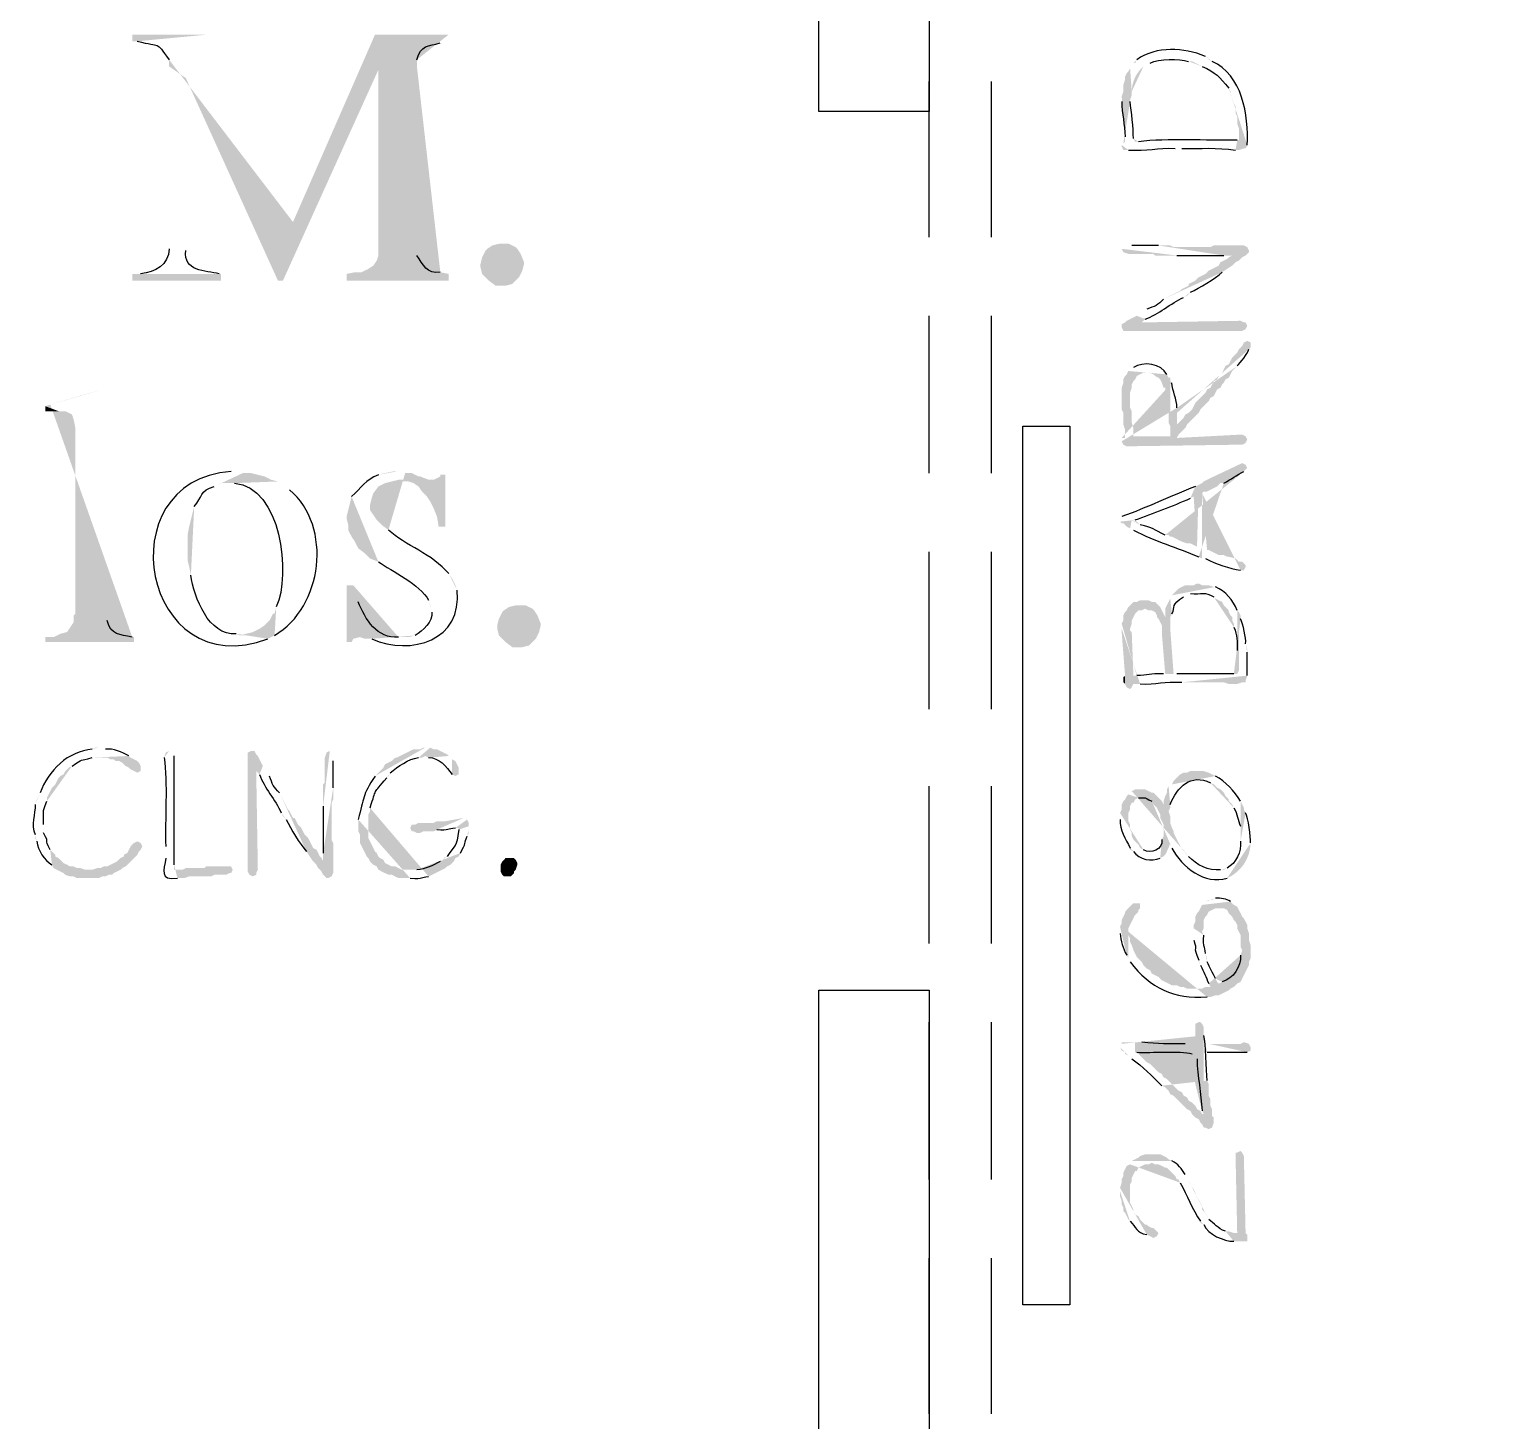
# Model space of a CAD drawing. Header units: inches. Extents: x -167 to 6071, y -6287 to -2731.
# Drawn here: x 1431.78 to 1478.89, y -6032.52 to -5988.2 of the extents above; entities that cross this region are included whole.
import ezdxf

# ---------------------------------------------------------------- set-up
doc = ezdxf.new("R2010")
doc.units = ezdxf.units.IN
doc.header["$LTSCALE"] = 96
doc.header["$MEASUREMENT"] = 0
doc.layers.add('PDF_Geometry', color=7, linetype='Continuous', true_color=0x4a4a4a)
doc.layers.add('PDF_Solid Fills', color=7, linetype='Continuous')

msp = doc.modelspace()

# ---------------------------------------------------------------- hatches: boundary and pattern name
at = {"layer": 'PDF_Solid Fills', "transparency": 33554559}
h = msp.add_hatch(color=256, dxfattribs=at)
h.paths.add_polyline_path([(1437.45, -5988.362), (1435.05, -5988.362), (1435.05, -5988.575), (1435.21, -5988.575)], flags=0)
h.paths.add_polyline_path([(1436.223, -5989.162), (1436.223, -5989.375), (1436.757, -5989.749), (1439.69, -5996.202), (1440.17, -5994.335)], flags=0)
h = msp.add_hatch(color=256, dxfattribs=at)
h.paths.add_polyline_path([(1445.13, -5988.362), (1442.783, -5988.362), (1440.17, -5994.335), (1439.69, -5996.202), (1439.85, -5996.202), (1442.89, -5989.482), (1444.117, -5989.375), (1444.117, -5989.162)], flags=0)
h.paths.add_polyline_path([(1444.863, -5988.629), (1445.13, -5988.575)], flags=0)
h = msp.add_hatch(color=256, dxfattribs=at)
h.paths.add_polyline_path([(1466.837, -5989.429), (1466.837, -5990.495), (1466.837, -5990.442), (1466.89, -5990.282), (1466.89, -5990.175)], flags=0)
h.paths.add_polyline_path([(1467.263, -5989.375, 0.210954), (1466.89, -5990.175)], flags=0)
h.paths.add_polyline_path([(1467.263, -5989.375), (1467.477, -5989.269)], flags=0)
h.paths.add_polyline_path([(1468.703, -5989.215), (1468.81, -5989.215), (1469.023, -5989.322), (1469.13, -5989.375)], flags=0)
h.paths.add_polyline_path([(1469.983, -5990.069), (1470.037, -5990.175), (1470.037, -5990.282), (1470.09, -5990.389), (1470.143, -5990.549), (1470.197, -5990.655), (1470.197, -5990.869), (1470.25, -5990.975), (1470.25, -5991.189), (1470.303, -5991.349), (1470.303, -5992.042), (1470.463, -5991.989), (1470.517, -5991.989), (1470.57, -5991.882)], flags=0)
h.paths.add_polyline_path([(1469.45, -5989.215), (1469.343, -5989.162), (1469.343, -5989.109), (1469.237, -5989.055)], flags=0)
h.paths.add_polyline_path([(1467.05, -5989.162), (1466.997, -5989.269), (1466.943, -5989.269), (1466.89, -5989.322)], flags=0)
h = msp.add_hatch(color=256, dxfattribs=at)
h.paths.add_polyline_path([(1436.223, -5989.375), (1436.223, -5995.189)], flags=0)
h.paths.add_polyline_path([(1435.317, -5995.989), (1435.05, -5995.989), (1435.05, -5996.202), (1437.877, -5996.202), (1437.877, -5995.989), (1437.823, -5995.989)], flags=0)
h.paths.add_polyline_path([(1436.757, -5995.242), (1436.757, -5989.749)], flags=0)
h = msp.add_hatch(color=256, dxfattribs=at)
h.paths.add_polyline_path([(1444.117, -5989.375), (1442.89, -5989.482), (1442.89, -5995.402), (1442.837, -5995.562), (1442.73, -5995.722), (1442.57, -5995.829), (1442.357, -5995.935), (1442.143, -5995.935), (1441.877, -5995.989), (1441.877, -5996.202), (1445.13, -5996.202), (1445.13, -5995.989), (1444.863, -5995.935)], flags=0)
h.paths.add_polyline_path([(1444.117, -5995.402), (1444.117, -5995.189)], flags=0)
h = msp.add_hatch(color=256, dxfattribs=at)
h.paths.add_polyline_path([(1466.57, -5991.882), (1466.57, -5991.935), (1466.623, -5992.042), (1466.783, -5992.042)], flags=0)
h.paths.add_polyline_path([(1468.277, -5991.989), (1468.49, -5991.989)], flags=0)
h.paths.add_polyline_path([(1470.197, -5992.042), (1470.303, -5992.042), (1470.303, -5991.722), (1470.25, -5991.722)], flags=0)
h.paths.add_polyline_path([(1467.103, -5991.775), (1466.997, -5991.775), (1466.943, -5991.669)], flags=0)
h.paths.add_polyline_path([(1466.837, -5990.495), (1466.837, -5989.429), (1466.783, -5989.535), (1466.73, -5989.589), (1466.677, -5991.775), (1466.623, -5991.829)], flags=0)
h = msp.add_hatch(color=256, dxfattribs=at)
h.paths.add_polyline_path([(1466.57, -5990.442), (1466.57, -5990.495)], flags=0)
h.paths.add_polyline_path([(1466.677, -5991.615), (1466.677, -5991.775), (1466.73, -5989.589), (1466.677, -5989.695), (1466.677, -5989.802), (1466.623, -5989.962), (1466.623, -5990.175), (1466.57, -5990.335)], flags=0)
for points in [[(1447.53, -5995.669), (1447.477, -5995.882), (1447.37, -5996.095), (1447.317, -5996.149), (1447.157, -5996.309), (1446.943, -5996.362), (1446.623, -5996.362), (1446.41, -5996.202), (1446.357, -5996.149), (1446.197, -5995.989), (1446.143, -5995.775), (1446.143, -5995.669), (1446.197, -5995.455), (1446.303, -5995.242), (1446.357, -5995.189), (1446.517, -5995.082), (1446.73, -5995.029), (1447.05, -5995.029), (1447.263, -5995.135), (1447.317, -5995.189), (1447.423, -5995.349), (1447.53, -5995.615)], [(1466.57, -5997.695), (1466.623, -5997.802), (1470.41, -5997.802), (1470.517, -5997.749), (1470.57, -5997.642), (1470.517, -5997.535), (1470.463, -5997.535), (1470.357, -5997.482), (1467.157, -5997.535), (1467.05, -5997.322), (1466.837, -5997.429), (1466.73, -5997.482), (1466.677, -5997.535), (1466.57, -5997.589)], [(1466.57, -5999.882), (1466.57, -6000.309), (1466.623, -6000.415), (1466.623, -6000.789), (1466.677, -6000.949), (1466.677, -6001.215), (1466.73, -5999.189), (1466.677, -5999.242), (1466.623, -5999.349), (1466.623, -5999.455), (1466.57, -5999.615), (1466.57, -5999.722)], [(1445.023, -6002.389), (1444.863, -6002.389), (1444.863, -6002.442), (1444.65, -6002.549), (1443.53, -6002.549), (1443.637, -6002.602), (1443.85, -6002.602), (1444.01, -6002.655), (1444.17, -6002.762), (1444.277, -6002.922), (1444.437, -6003.082), (1444.543, -6003.242), (1444.65, -6003.455), (1444.757, -6003.722), (1444.81, -6004.042), (1445.023, -6004.042)], [(1448.063, -6007.189), (1448.01, -6007.402), (1447.903, -6007.615), (1447.85, -6007.669), (1447.69, -6007.829), (1447.477, -6007.882), (1447.157, -6007.882), (1446.943, -6007.722), (1446.89, -6007.669), (1446.73, -6007.509), (1446.677, -6007.295), (1446.677, -6007.189), (1446.73, -6006.975), (1446.837, -6006.762), (1446.89, -6006.709), (1447.05, -6006.602), (1447.263, -6006.549), (1447.583, -6006.549), (1447.797, -6006.655), (1447.85, -6006.709), (1447.957, -6006.869), (1448.063, -6007.135)], [(1466.837, -6006.549), (1466.837, -6007.295), (1466.89, -6007.135), (1466.89, -6007.029), (1466.997, -6006.815), (1467.103, -6006.709), (1467.21, -6006.709), (1467.317, -6006.655), (1467.423, -6006.709), (1467.53, -6006.709), (1467.637, -6006.762), (1467.69, -6006.869), (1467.69, -6006.922), (1467.743, -6006.975), (1467.85, -6007.189), (1467.85, -6007.455), (1467.957, -6008.735), (1467.957, -6006.655), (1467.957, -6006.922), (1467.797, -6006.602), (1467.69, -6006.495), (1467.637, -6006.442), (1467.53, -6006.442), (1467.423, -6006.389), (1467.157, -6006.389), (1467.05, -6006.442), (1466.943, -6006.442)], [(1466.623, -6008.949), (1466.623, -6009.002), (1466.677, -6009.055), (1466.677, -6008.789), (1466.623, -6008.842)], [(1434.997, -6011.402), (1433.983, -6011.402), (1434.25, -6011.402), (1434.357, -6011.455), (1434.463, -6011.455), (1434.517, -6011.509), (1434.623, -6011.509), (1434.73, -6011.562), (1434.837, -6011.669), (1434.943, -6011.722), (1434.997, -6011.775), (1435.103, -6011.829), (1435.21, -6011.882), (1435.317, -6011.829), (1435.317, -6011.669), (1435.263, -6011.562), (1435.21, -6011.509), (1435.103, -6011.455)], [(1438.837, -6011.189), (1438.73, -6011.242), (1438.73, -6015.029), (1438.783, -6015.135), (1438.89, -6015.189), (1438.997, -6015.135), (1438.997, -6015.082), (1439.05, -6014.975), (1438.997, -6011.775), (1439.21, -6011.669), (1439.103, -6011.455), (1439.05, -6011.349), (1438.997, -6011.295), (1438.943, -6011.189)], [(1435.21, -6014.069), (1435.103, -6014.122), (1434.997, -6014.229), (1434.89, -6014.442), (1434.783, -6014.495), (1434.783, -6014.549), (1434.677, -6014.602), (1434.57, -6014.709), (1434.463, -6014.762), (1434.357, -6014.815), (1434.25, -6014.869), (1434.143, -6014.869), (1434.037, -6014.922), (1433.93, -6014.922), (1433.77, -6014.975), (1432.65, -6014.975), (1432.757, -6015.029), (1432.863, -6015.082), (1432.917, -6015.135), (1433.077, -6015.189), (1433.183, -6015.189), (1433.29, -6015.242), (1433.983, -6015.242), (1434.09, -6015.189), (1434.197, -6015.189), (1434.303, -6015.135), (1434.41, -6015.135), (1434.463, -6015.082), (1434.677, -6014.975), (1434.73, -6014.922), (1434.837, -6014.869), (1434.943, -6014.762), (1435.05, -6014.655), (1435.103, -6014.602), (1435.21, -6014.495), (1435.263, -6014.389), (1435.317, -6014.335), (1435.37, -6014.229), (1435.317, -6014.122)], [(1446.997, -6015.189), (1446.89, -6015.189), (1446.837, -6015.135), (1446.783, -6015.029), (1446.783, -6014.815), (1446.837, -6014.709), (1446.943, -6014.602), (1447.21, -6014.602), (1447.263, -6014.655), (1447.317, -6014.762), (1447.317, -6014.815), (1447.263, -6014.975), (1447.21, -6015.029), (1447.21, -6015.082), (1447.103, -6015.189)], [(1438.037, -6014.869), (1437.397, -6014.869), (1437.343, -6014.922), (1436.757, -6014.922), (1436.65, -6014.975), (1436.383, -6014.975), (1438.25, -6014.975), (1438.197, -6014.869), (1438.143, -6014.869)], [(1470.197, -6024.095), (1470.25, -6026.549), (1470.25, -6026.815), (1470.57, -6026.815), (1470.57, -6026.602), (1470.517, -6026.549), (1470.463, -6024.149), (1470.463, -6024.095), (1470.41, -6023.989), (1470.357, -6023.935), (1470.25, -6023.989), (1470.197, -6023.989)]]:
    msp.add_hatch(color=256, dxfattribs=at).paths.add_polyline_path(points)
h = msp.add_hatch(color=256, dxfattribs=at)
h.paths.add_polyline_path([(1466.57, -5995.189), (1466.623, -5995.295), (1466.783, -5995.349), (1467.583, -5995.349), (1467.637, -5995.402), (1468.33, -5995.402)], flags=0)
h.paths.add_polyline_path([(1469.823, -5995.402), (1470.09, -5995.402), (1470.09, -5995.722), (1470.197, -5995.615), (1470.303, -5995.562), (1470.41, -5995.455), (1470.517, -5995.402), (1470.623, -5995.295), (1470.623, -5995.242), (1470.57, -5995.135), (1470.463, -5995.082), (1469.503, -5995.082), (1469.397, -5995.135), (1468.223, -5995.135), (1468.117, -5995.082), (1467.743, -5995.082)], flags=0)
h.paths.add_polyline_path([(1466.89, -5995.082), (1466.623, -5995.082)], flags=0)
h = msp.add_hatch(color=256, dxfattribs=at)
h.paths.add_polyline_path([(1467.05, -5997.322), (1467.157, -5997.535), (1467.21, -5997.535), (1467.317, -5997.429)], flags=0)
h.paths.add_polyline_path([(1468.543, -5996.735), (1468.65, -5996.682), (1468.757, -5996.575)], flags=0)
h.paths.add_polyline_path([(1469.77, -5995.935), (1469.93, -5995.829), (1470.09, -5995.722), (1470.09, -5995.402), (1469.983, -5995.455), (1469.93, -5995.509), (1469.717, -5995.615), (1469.663, -5995.722), (1469.557, -5995.775), (1469.45, -5995.829), (1469.343, -5995.882), (1469.237, -5995.989), (1469.023, -5996.095), (1468.917, -5996.202), (1468.81, -5996.255), (1468.703, -5996.309), (1468.703, -5996.362), (1468.597, -5996.415), (1468.49, -5996.469), (1468.437, -5996.522), (1468.33, -5996.575), (1468.223, -5996.629), (1468.117, -5996.682), (1468.01, -5996.735), (1467.903, -5996.789)], flags=0)
h.paths.add_polyline_path([(1467.37, -5997.109), (1467.263, -5997.162), (1467.157, -5997.215)], flags=0)
h = msp.add_hatch(color=256, dxfattribs=at)
h.paths.add_polyline_path([(1468.33, -6000.255), (1468.33, -6001.215), (1468.383, -6001.109), (1468.49, -6001.002), (1468.597, -6000.895), (1468.65, -6000.789), (1468.757, -6000.682), (1468.863, -6000.575), (1468.917, -6000.522), (1469.023, -6000.415), (1469.077, -6000.309), (1469.237, -6000.149), (1469.343, -6000.042), (1469.397, -5999.935), (1469.503, -5999.882), (1469.61, -5999.669), (1469.717, -5999.615), (1469.77, -5999.509), (1469.823, -5999.455), (1469.877, -5999.349), (1469.983, -5999.295), (1470.037, -5999.189), (1470.09, -5999.082), (1470.25, -5998.922)], flags=0)
h.paths.add_polyline_path([(1470.623, -5998.389), (1470.677, -5998.335), (1470.677, -5998.175), (1470.57, -5998.122), (1470.463, -5998.175), (1470.41, -5998.282), (1470.303, -5998.389), (1470.25, -5998.495), (1470.143, -5998.602), (1470.09, -5998.655), (1469.983, -5998.869), (1469.877, -5998.922), (1469.823, -5999.029), (1469.77, -5999.135), (1469.663, -5999.242), (1469.61, -5999.349), (1469.503, -5999.402), (1469.45, -5999.509), (1469.397, -5999.615), (1469.29, -5999.669), (1469.237, -5999.775), (1469.023, -5999.989), (1468.917, -6000.095), (1468.863, -6000.202), (1468.81, -6000.309), (1468.703, -6000.415), (1468.597, -6000.469), (1468.543, -6000.575), (1468.437, -6000.682), (1468.33, -6000.789), (1468.33, -6000.415)], flags=0)
h = msp.add_hatch(color=256, dxfattribs=at)
h.paths.add_polyline_path([(1466.57, -6001.322), (1466.623, -6001.429), (1466.73, -6001.482), (1470.357, -6001.429), (1470.41, -6001.429), (1470.517, -6001.375), (1470.57, -6001.269), (1470.517, -6001.162), (1470.41, -6001.109), (1470.357, -6001.109), (1468.33, -6001.215), (1468.33, -6000.255)], flags=0)
h.paths.add_polyline_path([(1468.17, -5999.455), (1468.117, -5999.402), (1468.117, -6001.162), (1466.943, -6001.162), (1466.943, -6000.895), (1466.89, -6000.735), (1466.89, -6000.362), (1466.837, -6000.255), (1466.837, -5999.882), (1466.783, -5999.082), (1466.73, -5999.189), (1466.677, -6001.215), (1466.57, -6001.215)], flags=0)
h = msp.add_hatch(color=256, dxfattribs=at)
h.paths.add_polyline_path([(1466.783, -5999.082), (1466.837, -5999.882), (1466.837, -5999.775), (1466.89, -5999.615), (1466.89, -5999.509), (1466.943, -5999.402), (1466.997, -5999.349), (1467.05, -5999.242), (1467.263, -5999.135), (1467.477, -5999.135), (1467.583, -5999.189), (1467.637, -5999.242), (1467.743, -5999.295), (1467.797, -5999.349), (1467.85, -5999.455), (1467.903, -5999.615), (1467.957, -5999.615), (1467.957, -5999.775), (1468.01, -5999.882), (1468.01, -6000.095), (1468.063, -6000.202), (1468.063, -6000.735), (1468.117, -6000.842), (1468.117, -6001.162), (1468.117, -5999.295), (1468.063, -5999.295), (1468.01, -5999.189)], flags=0)
h.paths.add_polyline_path([(1466.943, -5998.975), (1466.837, -5999.029)], flags=0)
h = msp.add_hatch(color=256, dxfattribs=at)
h.paths.add_polyline_path([(1434.197, -5999.615), (1434.09, -5999.669)], flags=0)
h.paths.add_polyline_path([(1432.437, -6000.149, 0.008193), (1434.09, -5999.669)], flags=0)
h.paths.add_polyline_path([(1432.437, -6000.149), (1432.277, -6000.202), (1432.703, -6000.362), (1432.917, -6000.362), (1433.13, -6000.469), (1433.183, -6000.629), (1433.237, -6000.895), (1433.237, -6006.815), (1433.183, -6006.869), (1433.183, -6007.082), (1433.077, -6007.242), (1432.97, -6007.402), (1432.757, -6007.455), (1432.543, -6007.562), (1432.277, -6007.562), (1432.277, -6007.722), (1435.103, -6007.722), (1435.103, -6007.562), (1435.05, -6007.562)], flags=0)
h.paths.add_polyline_path([(1434.25, -6007.029), (1434.197, -6006.815)], flags=0)
h = msp.add_hatch(color=256, dxfattribs=at)
h.paths.add_polyline_path([(1466.837, -6004.095), (1466.943, -6004.149)], flags=0)
h.paths.add_polyline_path([(1469.023, -6005.002), (1469.13, -6005.055), (1469.13, -6002.975), (1469.183, -6002.922), (1469.29, -6002.922), (1469.397, -6002.869), (1469.503, -6002.815), (1469.61, -6002.762), (1469.717, -6002.655), (1469.823, -6002.655)], flags=0)
h.paths.add_polyline_path([(1470.463, -6002.282), (1470.57, -6002.175), (1470.517, -6002.069), (1470.41, -6002.015), (1469.397, -6002.495), (1469.29, -6002.549), (1469.183, -6002.602), (1469.13, -6002.655), (1469.023, -6002.709), (1468.97, -6004.682), (1468.863, -6004.629), (1468.757, -6004.575), (1468.65, -6004.575), (1468.49, -6004.522), (1468.383, -6004.469), (1468.277, -6004.415), (1468.17, -6004.362), (1468.117, -6004.362), (1468.063, -6004.309), (1467.957, -6004.309)], flags=0)
h.paths.add_polyline_path([(1467.157, -6003.989), (1467.05, -6003.882), (1466.89, -6003.829)], flags=0)
h = msp.add_hatch(color=256, dxfattribs=at)
h.paths.add_polyline_path([(1438.303, -6002.282), (1438.197, -6002.282)], flags=0)
h.paths.add_polyline_path([(1439.37, -6007.615), (1439.583, -6007.509), (1438.463, -6007.509), (1438.357, -6007.455)], flags=0)
h.paths.add_polyline_path([(1436.917, -6005.589), (1436.863, -6005.322), (1436.81, -6005.109), (1436.81, -6004.309), (1436.863, -6004.042), (1436.97, -6003.615), (1437.023, -6003.402)], flags=0)
h.paths.add_polyline_path([(1437.663, -6002.762), (1437.877, -6002.655), (1438.09, -6002.655), (1439.69, -6002.602), (1439.477, -6002.549), (1439.263, -6002.442), (1438.837, -6002.335), (1438.57, -6002.335)], flags=0)
h = msp.add_hatch(color=256, dxfattribs=at)
h.paths.add_polyline_path([(1443.477, -6002.282), (1443.37, -6002.282), (1443.103, -6002.335), (1442.89, -6002.389)], flags=0)
h.paths.add_polyline_path([(1442.037, -6003.082), (1441.983, -6003.295), (1441.877, -6003.722), (1441.877, -6003.775), (1441.93, -6003.989), (1441.93, -6004.149), (1442.037, -6004.362), (1442.143, -6004.522), (1442.25, -6004.735), (1442.463, -6004.895), (1442.623, -6005.055), (1442.89, -6005.162)], flags=0)
h.paths.add_polyline_path([(1444.49, -6006.389), (1444.543, -6006.549), (1444.597, -6006.762)], flags=0)
h.paths.add_polyline_path([(1444.063, -6007.509), (1443.85, -6007.562), (1442.303, -6007.562), (1442.463, -6007.615), (1442.677, -6007.615)], flags=0)
h.paths.add_polyline_path([(1445.397, -6006.069), (1445.343, -6005.909), (1445.237, -6005.695), (1445.13, -6005.535)], flags=0)
h.paths.add_polyline_path([(1443.21, -6004.149), (1442.997, -6003.989), (1442.837, -6003.829), (1442.623, -6003.509), (1442.623, -6003.349), (1442.677, -6003.135), (1442.73, -6002.975), (1442.89, -6002.762), (1443.103, -6002.655), (1443.53, -6002.549), (1444.65, -6002.549), (1444.49, -6002.549), (1444.223, -6002.442), (1444.17, -6002.442), (1443.957, -6002.335), (1443.743, -6002.335)], flags=0)
h = msp.add_hatch(color=256, dxfattribs=at)
h.paths.add_polyline_path([(1439.69, -6002.602), (1438.09, -6002.655), (1438.303, -6002.655)], flags=0)
h.paths.add_polyline_path([(1439.637, -6006.602), (1439.583, -6006.815), (1439.53, -6006.815), (1439.423, -6007.029), (1439.263, -6007.189), (1439.103, -6007.295), (1438.89, -6007.402), (1438.463, -6007.509), (1439.583, -6007.509)], flags=0)
h.paths.add_polyline_path([(1440.063, -6002.869), (1439.85, -6002.709)], flags=0)
h = msp.add_hatch(color=256, dxfattribs=at)
h.paths.add_polyline_path([(1466.517, -6003.882), (1466.57, -6003.935), (1466.623, -6003.935), (1466.677, -6003.989), (1466.73, -6004.042), (1466.837, -6004.095), (1466.89, -6003.829), (1466.997, -6003.829)], flags=0)
h.paths.add_polyline_path([(1468.757, -6003.135), (1468.863, -6003.082), (1468.97, -6004.682), (1469.023, -6002.709), (1468.917, -6002.762)], flags=0)
h.paths.add_polyline_path([(1466.57, -6003.722), (1466.517, -6003.775)], flags=0)
h = msp.add_hatch(color=256, dxfattribs=at)
h.paths.add_polyline_path([(1469.13, -6005.055), (1469.237, -6005.055)], flags=0)
h.paths.add_polyline_path([(1470.357, -6005.429), (1470.463, -6005.429), (1470.517, -6005.322), (1470.517, -6005.269), (1470.41, -6005.162), (1470.303, -6005.162), (1470.197, -6005.055), (1469.983, -6005.002), (1469.93, -6005.002), (1469.823, -6004.949), (1469.663, -6004.949), (1469.557, -6004.895), (1469.45, -6004.842), (1469.343, -6004.789), (1469.29, -6004.789), (1469.13, -6002.975)], flags=0)
h = msp.add_hatch(color=256, dxfattribs=at)
h.paths.add_polyline_path([(1442.09, -6005.909), (1441.877, -6005.909), (1441.877, -6007.722), (1442.037, -6007.722), (1442.09, -6007.615), (1442.303, -6007.562), (1443.583, -6007.562), (1443.53, -6007.562)], flags=0)
h.paths.add_polyline_path([(1442.25, -6006.442), (1442.143, -6006.175)], flags=0)
h = msp.add_hatch(color=256, dxfattribs=at)
h.paths.add_polyline_path([(1468.117, -6006.335), (1468.117, -6007.135), (1468.117, -6006.922), (1468.17, -6006.815)], flags=0)
h.paths.add_polyline_path([(1468.543, -6006.282), (1468.65, -6006.229), (1468.757, -6006.175)], flags=0)
h.paths.add_polyline_path([(1469.503, -6006.282), (1469.557, -6006.335), (1469.663, -6006.389), (1469.77, -6006.442), (1469.823, -6006.549), (1469.877, -6006.602), (1469.983, -6006.709), (1469.983, -6006.762), (1470.037, -6006.869), (1470.09, -6006.922), (1470.09, -6007.029), (1470.143, -6007.135), (1470.143, -6007.242)], flags=0)
h.paths.add_polyline_path([(1470.25, -6007.989), (1470.25, -6008.095), (1470.303, -6008.255), (1470.303, -6008.415), (1470.303, -6006.762), (1470.25, -6006.709)], flags=0)
h.paths.add_polyline_path([(1469.557, -6005.962), (1469.503, -6005.962), (1469.343, -6005.909), (1469.13, -6005.909), (1469.023, -6005.855), (1468.97, -6005.855), (1468.863, -6005.909), (1468.597, -6005.909), (1468.383, -6006.015), (1468.17, -6006.229)], flags=0)
h = msp.add_hatch(color=256, dxfattribs=at)
h.paths.add_polyline_path([(1466.57, -6007.295), (1466.57, -6007.402), (1466.677, -6008.789), (1466.677, -6009.055), (1466.73, -6009.162), (1466.837, -6009.215), (1466.89, -6009.162), (1466.943, -6009.055), (1467.157, -6009.055)], flags=0)
h.paths.add_polyline_path([(1468.49, -6009.002), (1469.823, -6009.002), (1469.983, -6009.055), (1470.25, -6009.055), (1470.41, -6009.002), (1470.517, -6009.002), (1470.517, -6008.949), (1470.57, -6008.789)], flags=0)
h.paths.add_polyline_path([(1470.57, -6008.042), (1470.57, -6007.935), (1470.517, -6007.775)], flags=0)
h.paths.add_polyline_path([(1470.357, -6006.975), (1470.357, -6006.869), (1470.303, -6006.762), (1470.303, -6008.629), (1470.25, -6008.735), (1470.143, -6008.735)], flags=0)
h.paths.add_polyline_path([(1468.33, -6008.735), (1468.223, -6008.735), (1468.117, -6007.295), (1468.117, -6006.335), (1468.01, -6006.549), (1467.957, -6006.655), (1467.957, -6008.735), (1467.903, -6008.735)], flags=0)
h.paths.add_polyline_path([(1467.05, -6008.789), (1466.943, -6008.789), (1466.89, -6007.402), (1466.837, -6007.349), (1466.837, -6006.549), (1466.783, -6006.602), (1466.73, -6006.709), (1466.677, -6006.762), (1466.623, -6006.869), (1466.623, -6007.029), (1466.57, -6007.135)], flags=0)
h = msp.add_hatch(color=256, dxfattribs=at)
h.paths.add_polyline_path([(1433.983, -6011.082), (1433.877, -6011.082), (1433.77, -6011.135)], flags=0)
h.paths.add_polyline_path([(1432.117, -6012.522), (1432.01, -6012.735), (1431.957, -6012.895)], flags=0)
h.paths.add_polyline_path([(1431.957, -6013.855), (1431.957, -6013.962), (1432.01, -6014.069)], flags=0)
h.paths.add_polyline_path([(1432.49, -6014.815), (1432.543, -6014.922), (1432.65, -6014.975), (1433.663, -6014.975), (1433.557, -6014.975), (1433.397, -6014.922), (1433.29, -6014.922), (1433.183, -6014.869), (1433.077, -6014.869), (1432.97, -6014.815), (1432.863, -6014.762), (1432.81, -6014.709), (1432.703, -6014.602), (1432.597, -6014.549), (1432.597, -6014.495), (1432.49, -6014.389), (1432.437, -6014.335)], flags=0)
h.paths.add_polyline_path([(1432.223, -6013.802), (1432.223, -6013.535)], flags=0)
h.paths.add_polyline_path([(1432.33, -6012.789), (1432.33, -6012.682), (1432.437, -6012.469), (1432.49, -6012.362), (1432.597, -6012.255), (1432.65, -6012.149), (1432.703, -6012.042), (1432.757, -6011.989), (1432.863, -6011.935), (1432.917, -6011.829), (1433.023, -6011.722), (1433.13, -6011.669)], flags=0)
h.paths.add_polyline_path([(1433.77, -6011.402), (1434.997, -6011.402), (1434.943, -6011.349)], flags=0)
h.paths.add_polyline_path([(1434.197, -6011.135), (1434.09, -6011.082)], flags=0)
h = msp.add_hatch(color=256, dxfattribs=at)
h.paths.add_polyline_path([(1436.223, -6011.189), (1436.117, -6011.242), (1436.063, -6011.402)], flags=0)
h.paths.add_polyline_path([(1436.117, -6014.229), (1436.117, -6014.602)], flags=0)
h.paths.add_polyline_path([(1436.49, -6015.242), (1436.703, -6015.242), (1436.863, -6015.189), (1437.557, -6015.189), (1437.663, -6015.135), (1438.037, -6015.135), (1438.143, -6015.082), (1438.197, -6015.082), (1438.25, -6014.975), (1436.383, -6014.975), (1436.383, -6014.815)], flags=0)
h.paths.add_polyline_path([(1436.383, -6011.349), (1436.33, -6011.242)], flags=0)
h = msp.add_hatch(color=256, dxfattribs=at)
h.paths.add_polyline_path([(1441.343, -6011.189), (1441.237, -6011.242), (1441.183, -6011.402), (1441.183, -6012.202), (1441.13, -6012.255), (1441.13, -6012.949)], flags=0)
h.paths.add_polyline_path([(1441.13, -6014.442), (1441.13, -6014.709), (1440.81, -6014.709), (1440.917, -6014.815), (1440.97, -6014.922), (1441.077, -6015.029), (1441.13, -6015.135), (1441.237, -6015.242), (1441.29, -6015.242), (1441.397, -6015.189), (1441.45, -6015.082), (1441.45, -6014.122), (1441.397, -6014.015), (1441.397, -6012.842), (1441.45, -6012.735), (1441.45, -6012.362)], flags=0)
h.paths.add_polyline_path([(1441.45, -6011.509), (1441.45, -6011.242)], flags=0)
h = msp.add_hatch(color=256, dxfattribs=at)
h.paths.add_polyline_path([(1444.383, -6011.082), (1444.33, -6011.082), (1444.223, -6011.135), (1444.01, -6011.135), (1443.903, -6011.189), (1443.797, -6011.242), (1443.477, -6011.402), (1443.423, -6011.402), (1443.317, -6011.509), (1443.21, -6011.562), (1443.103, -6011.615), (1443.05, -6011.722), (1442.943, -6011.829), (1442.89, -6011.882), (1442.783, -6011.989)], flags=0)
h.paths.add_polyline_path([(1442.25, -6013.375), (1442.25, -6013.749), (1442.303, -6013.855), (1442.303, -6014.122), (1442.41, -6014.335), (1442.517, -6014.549), (1442.57, -6014.602), (1442.623, -6014.709), (1442.73, -6014.815), (1442.837, -6014.869), (1442.89, -6014.975), (1442.997, -6015.029), (1443.103, -6015.082), (1443.21, -6015.135), (1443.317, -6015.135), (1443.423, -6015.189), (1443.53, -6015.242), (1443.903, -6015.242)], flags=0)
h.paths.add_polyline_path([(1444.49, -6015.189), (1444.703, -6015.082), (1444.81, -6015.029), (1444.917, -6014.975), (1443.637, -6014.975), (1443.423, -6014.869), (1443.317, -6014.869), (1443.21, -6014.815), (1443.103, -6014.762), (1443.05, -6014.655), (1442.943, -6014.602), (1442.89, -6014.549), (1442.837, -6014.442), (1442.783, -6014.389), (1442.677, -6014.175), (1442.57, -6013.962), (1442.57, -6013.215), (1442.623, -6013.109), (1442.623, -6013.002)], flags=0)
h.paths.add_polyline_path([(1443.157, -6012.042), (1443.21, -6011.989), (1443.263, -6011.882)], flags=0)
h.paths.add_polyline_path([(1444.17, -6011.402), (1444.277, -6011.402), (1444.383, -6011.349), (1445.13, -6011.349), (1445.077, -6011.295), (1444.97, -6011.242), (1444.863, -6011.189), (1444.757, -6011.135), (1444.65, -6011.135), (1444.543, -6011.082)], flags=0)
h = msp.add_hatch(color=256, dxfattribs=at)
h.paths.add_polyline_path([(1445.13, -6011.349), (1444.383, -6011.349), (1444.49, -6011.402)], flags=0)
h.paths.add_polyline_path([(1445.237, -6011.935), (1445.343, -6011.989), (1445.45, -6011.935), (1445.45, -6011.722), (1445.343, -6011.509), (1445.237, -6011.455)], flags=0)
h = msp.add_hatch(color=256, dxfattribs=at)
h.paths.add_polyline_path([(1439.21, -6011.669), (1438.997, -6011.775), (1438.997, -6011.829), (1439.103, -6011.935)], flags=0)
h.paths.add_polyline_path([(1439.797, -6013.162), (1439.85, -6013.269), (1439.957, -6013.375)], flags=0)
h.paths.add_polyline_path([(1440.597, -6014.389), (1440.81, -6014.709), (1441.13, -6014.709), (1441.077, -6014.602), (1441.023, -6014.549), (1440.97, -6014.442), (1440.917, -6014.335), (1440.81, -6014.282), (1440.757, -6014.175), (1440.65, -6013.962), (1440.543, -6013.855), (1440.437, -6013.642), (1440.33, -6013.535), (1440.277, -6013.429), (1440.223, -6013.322), (1440.17, -6013.322), (1440.117, -6013.215), (1440.063, -6013.109), (1440.01, -6013.055), (1439.903, -6012.842), (1439.743, -6012.522)], flags=0)
h.paths.add_polyline_path([(1439.423, -6011.989), (1439.317, -6011.775)], flags=0)
h = msp.add_hatch(color=256, dxfattribs=at)
h.paths.add_polyline_path([(1468.063, -6012.309), (1468.063, -6013.109), (1468.117, -6013.002), (1468.117, -6012.895)], flags=0)
h.paths.add_polyline_path([(1469.397, -6012.202), (1469.503, -6012.255), (1469.557, -6012.309), (1469.61, -6012.362), (1469.717, -6012.415), (1469.823, -6012.522), (1469.877, -6012.629), (1469.983, -6012.735), (1469.983, -6012.789), (1470.09, -6012.895), (1470.143, -6013.002)], flags=0)
h.paths.add_polyline_path([(1470.357, -6013.589), (1470.357, -6013.962), (1470.41, -6012.895), (1470.357, -6012.789)], flags=0)
h.paths.add_polyline_path([(1469.557, -6011.989), (1469.45, -6011.935), (1469.343, -6011.882), (1469.183, -6011.829), (1468.757, -6011.829), (1468.65, -6011.882), (1468.543, -6011.882), (1468.437, -6011.935), (1468.33, -6012.042), (1468.223, -6012.149), (1468.17, -6012.255)], flags=0)
h = msp.add_hatch(color=256, dxfattribs=at)
h.paths.add_polyline_path([(1466.783, -6012.575), (1466.783, -6013.322), (1466.783, -6013.162), (1466.837, -6013.055), (1466.837, -6012.949), (1466.89, -6012.842), (1466.943, -6012.842), (1466.997, -6012.735), (1467.103, -6012.682)], flags=0)
h.paths.add_polyline_path([(1467.53, -6012.789), (1467.583, -6012.895), (1467.69, -6013.002), (1467.797, -6013.215), (1467.797, -6013.322), (1467.85, -6013.429), (1467.903, -6013.535), (1467.903, -6014.549), (1467.957, -6014.495), (1468.01, -6014.389), (1468.063, -6014.282), (1468.117, -6014.122), (1468.117, -6014.175), (1468.17, -6014.282)], flags=0)
h.paths.add_polyline_path([(1469.93, -6015.242, 0.291201), (1470.677, -6014.122)], flags=0)
h.paths.add_polyline_path([(1470.517, -6013.162), (1470.463, -6013.055), (1470.463, -6013.002), (1470.41, -6012.895), (1470.357, -6013.962), (1470.357, -6014.069)], flags=0)
h.paths.add_polyline_path([(1469.93, -6014.922), (1469.823, -6014.975), (1469.717, -6014.975)], flags=0)
h.paths.add_polyline_path([(1468.703, -6014.549), (1468.597, -6014.442), (1468.543, -6014.335), (1468.49, -6014.335), (1468.437, -6014.229), (1468.383, -6014.122), (1468.223, -6013.802), (1468.223, -6013.749), (1468.17, -6013.642), (1468.117, -6013.482), (1468.117, -6013.269), (1468.063, -6013.109), (1468.063, -6012.309), (1468.01, -6012.415), (1468.01, -6012.522), (1467.957, -6012.629), (1467.903, -6012.789), (1467.903, -6012.895), (1467.85, -6012.789), (1467.69, -6012.629), (1467.583, -6012.522), (1467.53, -6012.522), (1467.423, -6012.469), (1467.317, -6012.415), (1466.997, -6012.415), (1466.89, -6012.469)], flags=0)
h = msp.add_hatch(color=256, dxfattribs=at)
h.paths.add_polyline_path([(1466.517, -6013.269), (1466.517, -6013.375)], flags=0)
h.paths.add_polyline_path([(1466.837, -6014.282), (1466.837, -6014.335), (1466.943, -6014.389)], flags=0)
h.paths.add_polyline_path([(1467.797, -6014.602), (1467.903, -6014.549), (1467.903, -6013.802), (1467.903, -6013.909), (1467.85, -6014.015)], flags=0)
h.paths.add_polyline_path([(1467.263, -6014.335), (1467.157, -6014.282), (1467.103, -6014.175), (1466.997, -6014.069), (1466.943, -6014.015), (1466.89, -6013.909), (1466.89, -6013.802), (1466.837, -6013.695), (1466.837, -6013.535), (1466.783, -6013.429), (1466.783, -6012.575), (1466.73, -6012.629), (1466.677, -6012.735), (1466.623, -6012.789), (1466.57, -6012.895), (1466.57, -6013.055), (1466.517, -6013.162)], flags=0)
h = msp.add_hatch(color=256, dxfattribs=at)
h.paths.add_polyline_path([(1445.61, -6013.322), (1445.023, -6013.429), (1444.757, -6013.429), (1444.65, -6013.482), (1444.17, -6013.482), (1444.063, -6013.535), (1443.957, -6013.535), (1443.903, -6013.642), (1443.957, -6013.749), (1444.01, -6013.749), (1444.117, -6013.802), (1444.223, -6013.802), (1444.33, -6013.749), (1444.65, -6013.749), (1444.757, -6013.695)], flags=0)
h.paths.add_polyline_path([(1445.343, -6013.642), (1445.45, -6013.642), (1445.77, -6013.589), (1445.77, -6013.482), (1445.717, -6013.375)], flags=0)
h = msp.add_hatch(color=256, dxfattribs=at)
h.paths.add_polyline_path([(1445.77, -6013.589), (1445.45, -6013.642), (1445.45, -6013.695)], flags=0)
h.paths.add_polyline_path([(1445.077, -6014.549), (1444.97, -6014.602), (1444.97, -6014.655), (1444.863, -6014.709)], flags=0)
h.paths.add_polyline_path([(1444.117, -6014.975), (1443.957, -6014.975), (1444.917, -6014.975), (1445.023, -6014.922), (1445.077, -6014.869), (1445.183, -6014.815), (1445.29, -6014.709), (1445.343, -6014.602), (1445.45, -6014.549), (1445.503, -6014.442)], flags=0)
h.paths.add_polyline_path([(1445.717, -6013.909), (1445.77, -6013.802), (1445.77, -6013.695)], flags=0)
h = msp.add_hatch(color=256, dxfattribs=at)
h.paths.add_polyline_path([(1466.517, -6016.949), (1466.517, -6017.002)], flags=0)
h.paths.add_polyline_path([(1466.73, -6017.695), (1466.783, -6017.802), (1466.783, -6016.842), (1466.837, -6016.735), (1466.997, -6016.415), (1467.103, -6016.309), (1467.103, -6016.255), (1467.157, -6016.202), (1467.157, -6016.042), (1466.943, -6016.042), (1466.89, -6016.095), (1466.783, -6016.202), (1466.677, -6016.309), (1466.677, -6016.362), (1466.623, -6016.469), (1466.57, -6016.575), (1466.57, -6016.682), (1466.517, -6016.789)], flags=0)
h = msp.add_hatch(color=256, dxfattribs=at)
h.paths.add_polyline_path([(1468.863, -6017.002), (1468.863, -6017.215)], flags=0)
h.paths.add_polyline_path([(1469.023, -6017.855), (1469.023, -6017.909), (1469.077, -6018.015)], flags=0)
h.paths.add_polyline_path([(1469.343, -6018.602), (1469.397, -6018.709), (1469.397, -6019.029), (1469.557, -6018.975), (1469.663, -6018.975), (1469.77, -6018.922), (1469.877, -6018.869), (1469.983, -6018.815), (1470.037, -6018.762), (1470.143, -6018.709), (1470.197, -6018.655), (1470.25, -6018.602), (1470.357, -6018.549), (1470.41, -6018.442), (1470.41, -6017.535), (1470.357, -6017.695)], flags=0)
h.paths.add_polyline_path([(1469.77, -6018.549), (1469.663, -6018.602), (1469.61, -6018.549), (1469.557, -6018.442)], flags=0)
h.paths.add_polyline_path([(1469.29, -6017.909), (1469.29, -6017.802), (1469.237, -6017.642)], flags=0)
h.paths.add_polyline_path([(1469.183, -6017.055), (1469.13, -6016.949), (1469.13, -6016.095), (1469.077, -6016.202), (1469.023, -6016.309), (1468.97, -6016.362), (1468.917, -6016.469), (1468.917, -6016.629), (1468.863, -6016.735), (1468.863, -6016.842)], flags=0)
h = msp.add_hatch(color=256, dxfattribs=at)
h.paths.add_polyline_path([(1469.13, -6016.095), (1469.13, -6016.949), (1469.183, -6016.842), (1469.183, -6016.575), (1469.237, -6016.469), (1469.29, -6016.415), (1469.343, -6016.309), (1469.557, -6016.202), (1469.823, -6016.202), (1469.93, -6016.255), (1469.983, -6016.362), (1470.09, -6016.469), (1470.143, -6016.575), (1470.197, -6016.629), (1470.25, -6016.735), (1470.25, -6016.842), (1470.303, -6016.949), (1470.357, -6017.055), (1470.357, -6017.429), (1470.41, -6017.535), (1470.41, -6018.442), (1470.623, -6018.015), (1470.623, -6017.909), (1470.677, -6017.802), (1470.677, -6017.375), (1470.623, -6017.215), (1470.623, -6017.002), (1470.57, -6016.842), (1470.57, -6016.735), (1470.463, -6016.522), (1470.41, -6016.469), (1470.357, -6016.362), (1470.303, -6016.255), (1470.25, -6016.149), (1470.143, -6016.095), (1470.037, -6015.989)], flags=0)
h.paths.add_polyline_path([(1469.557, -6015.882), (1469.45, -6015.935), (1469.343, -6015.935), (1469.237, -6015.989)], flags=0)
h = msp.add_hatch(color=256, dxfattribs=at)
h.paths.add_polyline_path([(1466.783, -6017.802), (1466.837, -6017.909)], flags=0)
h.paths.add_polyline_path([(1469.29, -6019.029), (1469.397, -6019.029), (1469.397, -6018.709), (1469.237, -6018.709), (1469.13, -6018.762), (1468.65, -6018.762), (1468.543, -6018.709), (1468.437, -6018.709), (1468.33, -6018.655), (1468.17, -6018.655), (1467.957, -6018.549), (1467.85, -6018.495), (1467.743, -6018.389), (1467.637, -6018.335), (1467.53, -6018.282), (1467.477, -6018.175), (1467.37, -6018.122), (1467.263, -6018.015), (1467.21, -6017.909), (1467.103, -6017.802), (1467.05, -6017.749), (1466.943, -6017.535), (1466.89, -6017.375), (1466.837, -6017.269), (1466.837, -6017.162), (1466.783, -6017.055), (1466.783, -6016.949)], flags=0)
h = msp.add_hatch(color=256, dxfattribs=at)
h.paths.add_polyline_path([(1466.997, -6020.469), (1466.997, -6020.789), (1467.05, -6020.789)], flags=0)
h.paths.add_polyline_path([(1468.81, -6020.842), (1468.97, -6020.842), (1468.97, -6021.002)], flags=0)
h.paths.add_polyline_path([(1469.13, -6022.655), (1469.183, -6022.762), (1469.183, -6019.989), (1469.13, -6019.882), (1469.077, -6019.829), (1469.023, -6019.829), (1468.917, -6019.882), (1468.917, -6020.522), (1468.597, -6020.522)], flags=0)
h.paths.add_polyline_path([(1467.21, -6020.469), (1467.103, -6020.469)], flags=0)
h = msp.add_hatch(color=256, dxfattribs=at)
h.paths.add_polyline_path([(1466.517, -6020.629), (1466.57, -6020.735), (1466.677, -6020.789), (1466.677, -6020.842), (1466.783, -6020.895), (1466.89, -6021.002)], flags=0)
h.paths.add_polyline_path([(1467.85, -6021.855), (1467.957, -6021.909), (1468.063, -6022.015), (1468.117, -6022.122), (1468.223, -6022.175), (1468.383, -6022.335), (1468.49, -6022.442), (1468.543, -6022.495), (1468.65, -6022.602), (1468.757, -6022.655), (1468.81, -6022.762), (1468.917, -6022.869), (1469.023, -6022.922), (1469.077, -6023.029), (1469.13, -6023.082), (1469.183, -6023.189), (1469.237, -6023.189), (1469.343, -6023.242), (1469.45, -6023.189), (1469.503, -6023.029), (1469.503, -6022.869), (1469.45, -6022.815), (1469.45, -6022.602), (1469.397, -6022.495), (1469.397, -6022.282), (1469.343, -6022.175), (1469.343, -6021.802), (1469.29, -6021.695)], flags=0)
h.paths.add_polyline_path([(1469.183, -6020.255), (1469.183, -6019.989), (1469.183, -6022.762), (1469.13, -6022.762), (1469.077, -6022.655), (1468.97, -6022.602), (1468.917, -6022.495), (1468.81, -6022.389), (1468.703, -6022.335), (1468.65, -6022.229), (1468.543, -6022.175), (1468.49, -6022.069), (1468.383, -6022.015), (1468.223, -6021.855), (1468.117, -6021.749), (1468.01, -6021.642), (1467.903, -6021.589), (1467.85, -6021.482), (1467.743, -6021.429), (1467.637, -6021.322), (1467.583, -6021.269), (1467.477, -6021.162), (1467.37, -6021.109), (1467.263, -6021.002), (1467.21, -6020.949), (1467.103, -6020.842), (1466.997, -6020.789), (1466.997, -6020.469), (1466.57, -6020.469), (1466.57, -6020.522)], flags=0)
h = msp.add_hatch(color=256, dxfattribs=at)
h.paths.add_polyline_path([(1469.237, -6020.522), (1469.237, -6020.789), (1469.29, -6020.789)], flags=0)
h.paths.add_polyline_path([(1470.57, -6020.789), (1470.677, -6020.735), (1470.677, -6020.629), (1470.623, -6020.522), (1470.463, -6020.469), (1470.357, -6020.522), (1469.343, -6020.522)], flags=0)
h = msp.add_hatch(color=256, dxfattribs=at)
h.paths.add_polyline_path([(1466.837, -6024.362), (1466.837, -6025.215), (1466.837, -6025.002), (1466.89, -6024.895), (1466.89, -6024.789), (1466.997, -6024.575), (1467.05, -6024.575), (1467.103, -6024.469), (1467.21, -6024.415), (1467.317, -6024.362), (1467.423, -6024.362), (1467.53, -6024.309), (1467.637, -6024.362), (1467.743, -6024.362), (1467.85, -6024.415), (1467.957, -6024.469), (1468.01, -6024.469), (1468.117, -6024.575), (1468.17, -6024.629), (1468.277, -6024.735), (1468.33, -6024.842), (1468.383, -6024.842), (1468.437, -6024.949)], flags=0)
h.paths.add_polyline_path([(1469.077, -6026.175), (1469.077, -6026.229), (1469.183, -6026.282)], flags=0)
h.paths.add_polyline_path([(1470.143, -6026.815), (1470.25, -6026.815), (1470.25, -6026.549), (1470.143, -6026.549), (1469.983, -6026.495), (1469.877, -6026.495)], flags=0)
h.paths.add_polyline_path([(1469.343, -6026.122), (1469.29, -6026.015), (1469.237, -6025.909), (1469.13, -6025.802), (1469.13, -6025.695), (1469.023, -6025.482), (1468.97, -6025.429), (1468.917, -6025.269), (1468.863, -6025.162), (1468.757, -6025.002), (1468.597, -6024.682)], flags=0)
h.paths.add_polyline_path([(1468.17, -6024.255), (1468.063, -6024.202), (1468.01, -6024.149), (1467.903, -6024.095), (1467.797, -6024.042), (1467.317, -6024.042), (1467.157, -6024.095), (1467.103, -6024.149), (1466.997, -6024.202), (1466.89, -6024.255)], flags=0)
h = msp.add_hatch(color=256, dxfattribs=at)
h.paths.add_polyline_path([(1466.517, -6025.215), (1466.517, -6025.375), (1466.57, -6025.535), (1466.57, -6025.642), (1466.623, -6025.749), (1466.623, -6025.855), (1466.677, -6025.909), (1466.783, -6026.122), (1466.837, -6026.175)], flags=0)
h.paths.add_polyline_path([(1467.37, -6026.602), (1467.477, -6026.655), (1467.583, -6026.709), (1467.69, -6026.655), (1467.743, -6026.549), (1467.69, -6026.495), (1467.583, -6026.389), (1467.53, -6026.389), (1467.423, -6026.335), (1467.37, -6026.282), (1467.317, -6026.282), (1467.263, -6026.229), (1467.157, -6026.122), (1467.103, -6026.015), (1466.997, -6025.962), (1466.943, -6025.855), (1466.943, -6025.802), (1466.89, -6025.695), (1466.837, -6025.589), (1466.837, -6024.362), (1466.73, -6024.415), (1466.677, -6024.522), (1466.623, -6024.629), (1466.623, -6024.735), (1466.57, -6024.842), (1466.57, -6024.949), (1466.517, -6025.109)], flags=0)

# ---------------------------------------------------------------- linework, layer by layer
at = {"layer": 'PDF_Geometry', "color": 7}
msp.add_lwpolyline([(1474.89, -5876.095), (1460.437, -5876.095), (1460.437, -5990.815), (1456.917, -5990.815), (1456.917, -5961.109), (1396.917, -5961.109), (1396.917, -6048.575), (1456.917, -6048.575), (1456.917, -6018.815), (1460.437, -6018.815), (1460.437, -6048.575), (1478.89, -6048.575), (1478.89, -6052.042), (1386.89, -6052.042), (1386.89, -5997.589), (1373.663, -5997.589), (1373.663, -5994.069)], dxfattribs=at)
at = {"layer": 'PDF_Geometry'}
for points in [[(1460.437, -5994.815), (1460.437, -5989.855)], [(1462.41, -5989.855), (1462.41, -5994.815)], [(1460.437, -6002.335), (1460.437, -5997.322)], [(1462.41, -5997.322), (1462.41, -6002.335)], [(1460.437, -6009.855), (1460.437, -6004.842)], [(1462.41, -6004.842), (1462.41, -6009.855)], [(1460.437, -6017.322), (1460.437, -6012.309)], [(1462.41, -6012.309), (1462.41, -6017.322)], [(1460.437, -6024.842), (1460.437, -6019.829)], [(1462.41, -6019.829), (1462.41, -6024.842)], [(1460.437, -6032.309), (1460.437, -6027.349)], [(1462.41, -6027.349), (1462.41, -6032.309)]]:
    msp.add_lwpolyline(points, dxfattribs=at)
msp.add_lwpolyline([(1463.423, -6000.842), (1464.917, -6000.842), (1464.917, -6028.842), (1463.423, -6028.842)], close=True, dxfattribs=at)
for points in [[(1435.21, -5988.575), (1436.004, -5988.781), (1435.754, -5988.527), (1436.223, -5989.162)], [(1444.117, -5989.162), (1444.247, -5988.679), (1444.472, -5988.742), (1444.863, -5988.629)], [(1469.237, -5989.055), (1468.536, -5988.768), (1467.697, -5988.721), (1467.05, -5989.162)], [(1467.477, -5989.269), (1467.754, -5989.129), (1468.402, -5989.119), (1468.703, -5989.215)], [(1470.57, -5991.882), (1470.614, -5990.93), (1470.411, -5989.642), (1469.45, -5989.215)], [(1469.13, -5989.375), (1469.572, -5989.577), (1469.683, -5989.701), (1469.983, -5990.069)], [(1466.57, -5990.495), (1466.582, -5990.872), (1466.666, -5991.238), (1466.677, -5991.615)], [(1466.943, -5991.669), (1466.941, -5991.354), (1466.88, -5990.806), (1466.837, -5990.495)], [(1470.25, -5991.722), (1469.274, -5991.751), (1468.026, -5991.659), (1467.103, -5991.775)], [(1466.783, -5992.042), (1467.403, -5992.082), (1467.685, -5991.96), (1468.277, -5991.989)], [(1468.49, -5991.989), (1469.093, -5991.999), (1469.598, -5991.953), (1470.197, -5992.042)], [(1436.223, -5995.189), (1436.209, -5995.705), (1435.778, -5995.927), (1435.317, -5995.989)], [(1437.823, -5995.989), (1437.377, -5995.871), (1436.665, -5995.921), (1436.757, -5995.242)], [(1444.863, -5995.935), (1444.435, -5996.003), (1444.311, -5995.684), (1444.117, -5995.402)], [(1467.743, -5995.082), (1467.459, -5995.082), (1467.174, -5995.082), (1466.89, -5995.082)], [(1468.33, -5995.402), (1468.828, -5995.402), (1469.326, -5995.402), (1469.823, -5995.402)], [(1468.757, -5996.575), (1469.051, -5996.429), (1469.537, -5996.154), (1469.77, -5995.935)], [(1467.317, -5997.429), (1467.751, -5997.282), (1468.128, -5996.919), (1468.543, -5996.735)], [(1467.903, -5996.789), (1467.729, -5996.991), (1467.622, -5997.023), (1467.37, -5997.109)], [(1468.01, -5999.189), (1467.831, -5998.851), (1467.254, -5998.759), (1466.943, -5998.975)], [(1470.25, -5998.922), (1470.361, -5998.806), (1470.572, -5998.539), (1470.623, -5998.389)], [(1468.33, -6000.255), (1468.324, -5999.976), (1468.191, -5999.727), (1468.17, -5999.455)], [(1438.197, -6002.282), (1434.174, -6002.586), (1435.395, -6009.121), (1439.37, -6007.615)], [(1442.89, -6002.389), (1442.482, -6002.547), (1442.347, -6002.797), (1442.037, -6003.082)], [(1469.823, -6002.655), (1470.051, -6002.539), (1470.236, -6002.397), (1470.463, -6002.282)], [(1437.023, -6003.402), (1437.295, -6003.098), (1437.187, -6002.884), (1437.663, -6002.762)], [(1438.303, -6002.655), (1439.797, -6002.789), (1440.115, -6005.552), (1439.637, -6006.602)], [(1439.583, -6007.509), (1441.121, -6006.601), (1441.443, -6004.05), (1440.063, -6002.869)], [(1468.917, -6002.762), (1468.129, -6003.07), (1467.368, -6003.439), (1466.57, -6003.722)], [(1466.997, -6003.829), (1467.572, -6003.611), (1468.195, -6003.392), (1468.757, -6003.135)], [(1445.13, -6005.535), (1444.622, -6004.922), (1443.742, -6004.638), (1443.21, -6004.149)], [(1466.943, -6004.149), (1467.655, -6004.521), (1468.315, -6004.704), (1469.023, -6005.002)], [(1467.957, -6004.309), (1467.577, -6004.127), (1467.576, -6004.078), (1467.157, -6003.989)], [(1442.89, -6005.162), (1443.324, -6005.454), (1444.203, -6005.875), (1444.49, -6006.389)], [(1469.237, -6005.055), (1469.572, -6005.229), (1470.003, -6005.38), (1470.357, -6005.429)], [(1438.357, -6007.455), (1437.476, -6007.522), (1437.021, -6006.298), (1436.917, -6005.589)], [(1442.677, -6007.615), (1443.942, -6008.18), (1445.577, -6007.647), (1445.397, -6006.069)], [(1468.17, -6006.815), (1468.296, -6006.604), (1468.118, -6006.512), (1468.543, -6006.282)], [(1468.757, -6006.175), (1469.128, -6006.204), (1469.207, -6006.095), (1469.503, -6006.282)], [(1470.25, -6006.709), (1470.123, -6006.386), (1469.879, -6006.098), (1469.557, -6005.962)], [(1443.53, -6007.562), (1442.845, -6007.622), (1442.469, -6006.99), (1442.25, -6006.442)], [(1444.597, -6006.762), (1444.628, -6007.069), (1444.302, -6007.364), (1444.063, -6007.509)], [(1435.05, -6007.562), (1434.635, -6007.465), (1434.378, -6007.517), (1434.25, -6007.029)], [(1470.143, -6007.242), (1470.261, -6007.516), (1470.256, -6007.694), (1470.25, -6007.989)], [(1470.517, -6007.775), (1470.548, -6007.591), (1470.425, -6007.158), (1470.357, -6006.975)], [(1470.57, -6008.789), (1470.57, -6008.54), (1470.57, -6008.291), (1470.57, -6008.042)], [(1467.903, -6008.735), (1467.443, -6008.699), (1467.418, -6008.797), (1467.05, -6008.789)], [(1467.157, -6009.055), (1467.681, -6009.077), (1467.918, -6008.961), (1468.49, -6009.002)], [(1470.143, -6008.735), (1469.539, -6008.735), (1468.934, -6008.735), (1468.33, -6008.735)], [(1433.77, -6011.135), (1433.018, -6011.186), (1432.359, -6011.829), (1432.117, -6012.522)], [(1433.13, -6011.669), (1433.529, -6011.425), (1433.335, -6011.516), (1433.77, -6011.402)], [(1434.943, -6011.349), (1434.732, -6011.232), (1434.437, -6011.099), (1434.197, -6011.135)], [(1436.063, -6011.402), (1436.182, -6012.207), (1436.086, -6013.372), (1436.117, -6014.229)], [(1436.383, -6014.815), (1436.383, -6013.66), (1436.383, -6012.504), (1436.383, -6011.349)], [(1443.263, -6011.882), (1443.531, -6011.691), (1443.83, -6011.439), (1444.17, -6011.402)], [(1444.49, -6011.402), (1444.826, -6011.389), (1445.056, -6011.693), (1445.237, -6011.935)], [(1439.103, -6011.935), (1439.25, -6012.371), (1439.612, -6012.746), (1439.797, -6013.162)], [(1441.45, -6012.362), (1441.45, -6012.078), (1441.45, -6011.793), (1441.45, -6011.509)], [(1468.117, -6012.895), (1468.336, -6012.333), (1468.77, -6011.898), (1469.397, -6012.202)], [(1439.743, -6012.522), (1439.542, -6012.348), (1439.51, -6012.241), (1439.423, -6011.989)], [(1442.783, -6011.989), (1442.369, -6012.614), (1442.439, -6012.675), (1442.25, -6013.375)], [(1442.623, -6013.002), (1442.857, -6012.34), (1442.687, -6012.609), (1443.157, -6012.042)], [(1470.357, -6012.789), (1470.148, -6012.472), (1469.89, -6012.158), (1469.557, -6011.989)], [(1431.957, -6012.895), (1431.957, -6013.207), (1431.813, -6013.551), (1431.957, -6013.855)], [(1432.223, -6013.535), (1432.24, -6013.074), (1432.16, -6013.209), (1432.33, -6012.789)], [(1467.103, -6012.682), (1467.406, -6012.69), (1467.228, -6012.641), (1467.53, -6012.789)], [(1439.957, -6013.375), (1440.103, -6013.67), (1440.378, -6014.156), (1440.597, -6014.389)], [(1441.13, -6012.949), (1441.13, -6013.447), (1441.13, -6013.944), (1441.13, -6014.442)], [(1466.517, -6013.375), (1466.507, -6013.705), (1466.695, -6013.989), (1466.837, -6014.282)], [(1470.143, -6013.002), (1470.273, -6013.195), (1470.26, -6013.393), (1470.357, -6013.589)], [(1470.677, -6014.122), (1470.685, -6013.939), (1470.603, -6013.311), (1470.517, -6013.162)], [(1432.437, -6014.335), (1432.201, -6013.918), (1432.459, -6014.22), (1432.223, -6013.802)], [(1444.757, -6013.695), (1445.15, -6013.725), (1445.084, -6013.643), (1445.343, -6013.642)], [(1445.45, -6013.695), (1445.376, -6014.303), (1445.348, -6014.142), (1445.077, -6014.549)], [(1432.01, -6014.069), (1432.037, -6014.369), (1432.251, -6014.668), (1432.49, -6014.815)], [(1445.503, -6014.442), (1445.698, -6014.109), (1445.614, -6014.149), (1445.717, -6013.909)], [(1467.85, -6014.015), (1467.89, -6014.323), (1467.499, -6014.498), (1467.263, -6014.335)], [(1468.17, -6014.282), (1468.492, -6014.891), (1469.207, -6015.463), (1469.93, -6015.242)], [(1470.357, -6014.069), (1470.39, -6014.399), (1470.209, -6014.768), (1469.93, -6014.922)], [(1436.117, -6014.602), (1436.065, -6014.992), (1435.894, -6015.321), (1436.49, -6015.242)], [(1444.863, -6014.709), (1444.617, -6014.836), (1444.397, -6014.961), (1444.117, -6014.975)], [(1466.943, -6014.389), (1467.133, -6014.658), (1467.51, -6014.733), (1467.797, -6014.602)], [(1469.717, -6014.975), (1469.343, -6015.026), (1468.946, -6014.817), (1468.703, -6014.549)], [(1443.903, -6015.242), (1444.363, -6015.271), (1444.209, -6015.207), (1444.49, -6015.189)], [(1470.037, -6015.989), (1469.913, -6015.901), (1469.72, -6015.872), (1469.557, -6015.882)], [(1466.517, -6017.002), (1466.546, -6017.238), (1466.601, -6017.482), (1466.73, -6017.695)], [(1469.237, -6017.642), (1469.219, -6017.361), (1469.154, -6017.516), (1469.183, -6017.055)], [(1468.863, -6017.215), (1469.009, -6017.592), (1468.805, -6017.354), (1469.023, -6017.855)], [(1466.837, -6017.909), (1467.49, -6018.753), (1468.222, -6019.092), (1469.29, -6019.029)], [(1469.077, -6018.015), (1469.202, -6018.236), (1469.245, -6018.389), (1469.343, -6018.602)], [(1469.557, -6018.442), (1469.468, -6018.264), (1469.379, -6018.087), (1469.29, -6017.909)], [(1470.357, -6017.695), (1470.379, -6018.064), (1470.124, -6018.441), (1469.77, -6018.549)], [(1469.29, -6021.695), (1469.251, -6021.331), (1469.257, -6020.501), (1469.183, -6020.255)], [(1467.05, -6020.789), (1467.502, -6020.818), (1468.425, -6020.728), (1468.81, -6020.842)], [(1468.597, -6020.522), (1468.043, -6020.531), (1467.75, -6020.527), (1467.21, -6020.469)], [(1469.29, -6020.789), (1469.717, -6020.789), (1470.143, -6020.789), (1470.57, -6020.789)], [(1466.89, -6021.002), (1467.239, -6021.249), (1467.541, -6021.541), (1467.85, -6021.855)], [(1468.97, -6021.002), (1468.981, -6021.565), (1469.103, -6022.102), (1469.13, -6022.655)], [(1468.597, -6024.682), (1468.474, -6024.53), (1468.37, -6024.328), (1468.17, -6024.255)], [(1468.437, -6024.949), (1468.661, -6025.344), (1468.81, -6025.799), (1469.077, -6026.175)], [(1466.837, -6026.175), (1467.035, -6026.366), (1467.026, -6026.547), (1467.37, -6026.602)], [(1469.183, -6026.282), (1469.331, -6026.6), (1469.814, -6026.813), (1470.143, -6026.815)], [(1469.877, -6026.495), (1469.61, -6026.4), (1469.53, -6026.247), (1469.343, -6026.122)]]:
    msp.add_open_spline(points, degree=3, dxfattribs=at)
at = {"layer": 'PDF_Solid Fills', "transparency": 33554559}
msp.add_solid([(1432.277, -6000.202), (1432.277, -6000.362), (1432.703, -6000.362)], dxfattribs=at)

doc.saveas('drawing.dxf')
